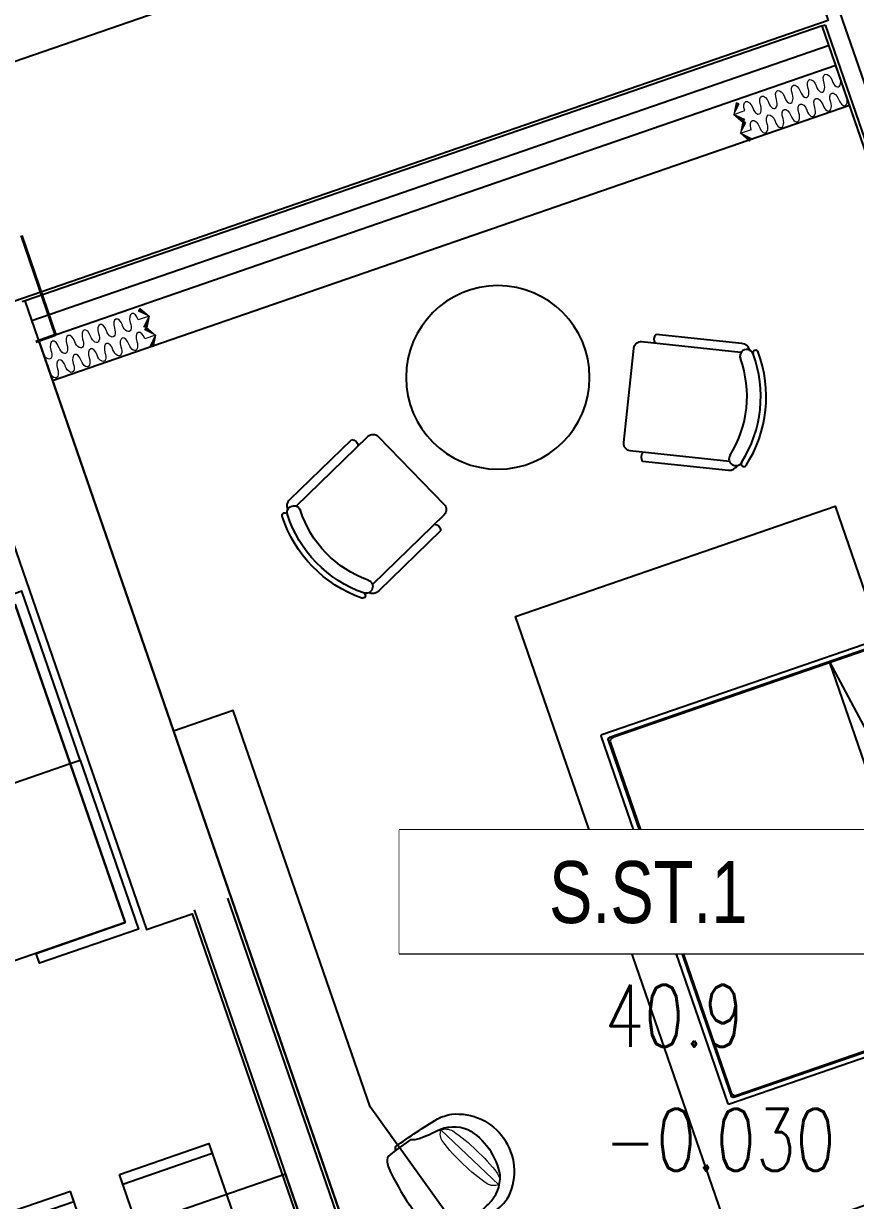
# Model space of a CAD drawing. Header units: millimetres. Extents: x -361702973 to 361248309, y -356458554 to 356543577.
# Drawn here: x 79418 to 83374, y 44009 to 49607 of the extents above; entities that cross this region are included whole.
import ezdxf
from ezdxf.enums import TextEntityAlignment as Align
from ezdxf.xclip import XClip

# ---------------------------------------------------------------- set-up
doc = ezdxf.new("R2010")
doc.units = ezdxf.units.MM
doc.header["$LTSCALE"] = 100
doc.header["$MEASUREMENT"] = 0
doc.header["$XCLIPFRAME"] = 0
doc.set_wipeout_variables(frame=1)
doc.linetypes.add('ACAD_ISO03W100', pattern=[30, 12, -18])
doc.linetypes.add('SKYVILLA 3-F2$0$17-23F MEA_1BR (Type-2)$0$DOTX2', pattern=[12.7, 0, -12.7])
for name, color, linetype, lineweight in [('A- NOI THAT', 3, 'Continuous', 9), ('AUDIT_I_220808132811-11', 7, 'Continuous', 9), ('CIC36 net manh', 8, 'Continuous', 9), ('KT-Chuviet', 255, 'Continuous', 15), ('KT-Kich thuoc', 159, 'Continuous', 18), ('KT-Net cat', 1, 'Continuous', 40), ('KT-Net thay', 7, 'Continuous', 15), ('KT-Net truc', 18, 'Continuous', 15)]:
    doc.layers.add(name, color=color, linetype=linetype, lineweight=lineweight)
for name, color, linetype in [('A-ANNO-ROOM', 50, 'Continuous'), ('A-WALL-FNSH', 11, 'Continuous'), ('dien tich thong thuy', 3, 'Continuous'), ('IDEA - dim', 251, 'Continuous'), ('KT-Net manh', 139, 'Continuous'), ('KT-Tuong', 1, 'Continuous')]:
    doc.layers.add(name, color=color, linetype=linetype)
doc.styles.add('220126_HDN_HBA typical plan$0$211210_HDN_HBA_TYPICAL PLAN CORE OPT 1$0$HBA-Text', font='GOTHIC.TTF')
doc.styles.add('font unicode ccu', font='arial.ttf')
doc.styles.add('ROMANS', font='ROMANS.SHX')

# ---------------------------------------------------------------- blocks, each defined once
blk = doc.blocks.new('A$C418F5BC8')
at = {"layer": 'A-ANNO-ROOM', "insert": (648.1133449638728, 1090.790118377889), "char_height": 600, "attachment_point": 2, "rotation": 50.44882673977027, "style": '220126_HDN_HBA typical plan$0$211210_HDN_HBA_TYPICAL PLAN CORE OPT 1$0$HBA-Text'}
blk.add_mtext_dynamic_manual_height_columns('SL-S', width=722857412.8743668, gutter_width=9765.624999999996, heights=[0], dxfattribs=at)
blk = doc.blocks.new('A$C1AAC5519')
at = {"layer": 'A-ANNO-ROOM', "insert": (772.955269176513, 1216.574747113511), "char_height": 600, "attachment_point": 2, "rotation": 50.44882673977027, "style": '220126_HDN_HBA typical plan$0$211210_HDN_HBA_TYPICAL PLAN CORE OPT 1$0$HBA-Text'}
blk.add_mtext_dynamic_manual_height_columns('1-BR', width=722857412.8743668, gutter_width=9765.624999999996, heights=[0], dxfattribs=at)
blk = doc.blocks.new('A$C2A6C5140')
at = {"layer": 'A-ANNO-ROOM', "insert": (731.4497625969816, 1190.0169191678, 0.0003277973379295924), "char_height": 600, "attachment_point": 2, "rotation": 50.44882673977027, "style": '220126_HDN_HBA typical plan$0$211210_HDN_HBA_TYPICAL PLAN CORE OPT 1$0$HBA-Text'}
blk.add_mtext_dynamic_manual_height_columns('2-BR', width=722857412.8743668, gutter_width=9765.624999999996, heights=[0], dxfattribs=at)
blk = doc.blocks.new('A$C5388591E')
at = {"layer": 'A-ANNO-ROOM', "insert": (894.3001998505497, 842.1987865094561, 0.0004622000541105721), "char_height": 600, "attachment_point": 2, "rotation": 1.4064704596368105, "style": '220126_HDN_HBA typical plan$0$211210_HDN_HBA_TYPICAL PLAN CORE OPT 1$0$HBA-Text'}
blk.add_mtext_dynamic_manual_height_columns('3-BR', width=722857412.8743668, gutter_width=9765.624999999996, heights=[0], dxfattribs=at)
blk = doc.blocks.new('A$C21AF0CCA')
at = {"layer": 'A-ANNO-ROOM', "insert": (1197.56892258345, 814.6835720778872), "char_height": 600, "attachment_point": 2, "rotation": 0.10542954816276216, "style": '220126_HDN_HBA typical plan$0$211210_HDN_HBA_TYPICAL PLAN CORE OPT 1$0$HBA-Text'}
blk.add_mtext_dynamic_manual_height_columns('1-BR+', width=722857412.8743668, gutter_width=9765.624999999996, heights=[0], dxfattribs=at)
blk = doc.blocks.new('17-23F MEA_1BR (Type-2)$0$1X-LAMP1')
at = {"color": 0, "linetype": 'ByBlock', "lineweight": -2}
for p, q in [((0.03333333350902346, -0.0577350272233404), (-0.5900208757140597, 1.021946134262932)), ((0.03333333350902346, -0.0577350272233404), (-0.5900208757140597, 1.021946134262932)), ((0.03333333350902346, 0.0577350272233404), (-0.5900208757141566, -1.021946134263029)), ((0.03333333350902346, 0.0577350272233404), (-0.5900208757141566, -1.021946134263029)), ((-0.06666666701804692, 0), (1.180041751428119, 0)), ((-0.06666666701804692, 0), (1.180041751428119, 0))]:
    blk.add_line(p, q, dxfattribs=at)
at = {"color": 0, "linetype": 'ByBlock', "lineweight": -2, "const_width": 0.03333333333333333}
for points in [[(-0.4809644977131393, 0.8330549466758385), (-0.5824066106765531, 1.00875784035549)], [(-0.4809644977131393, 0.8330549466758385), (-0.5824066106765531, 1.00875784035549)], [(0.9619289954262786, 0), (1.164813221353009, 0)], [(0.9619289954262786, 0), (1.164813221353009, 0)], [(-0.4809644977130423, -0.8330549466761296), (-0.5824066106764562, -1.008757840355781)], [(-0.4809644977130423, -0.8330549466761296), (-0.5824066106764562, -1.008757840355781)]]:
    blk.add_lwpolyline(points, dxfattribs=at)
at = {"color": 0, "linetype": 'ByBlock', "lineweight": -2}
for radius in [1, 0.8666666666666667, 0.8666666666666667, 0.3666666666666667, 0.3666666666666667]:
    blk.add_circle((0, 0), radius, dxfattribs=at)
blk = doc.blocks.new('17-23F MEA_1BR (Type-2)$0$IFF-TABLE LAMP')
blk.add_line((40.000000018219, 192.484417756903), (40.0000000197324, 207.484417756903))
at = {"ltscale": 10}
blk.add_lwpolyline([(1.900480128824711e-08, 299.9922088806343), (3.800960257649422e-08, 99.99220888063428)], dxfattribs=at)
blk.add_lwpolyline([(1.827720552682877e-08, 192.4844177606865), (1.967418938875198e-08, 207.4844177607156), (260.0000000197906, 207.4844177360355), (260.0000000183354, 192.4844177360355)], close=True)
blk.add_circle((240.0000000190921, 199.9844177378982), 150.3620897276269)
at = {"layer": 'A- NOI THAT'}
blk.add_line((220.0000000182772, 192.4844177397608), (220.0000000196742, 207.4844177397899), dxfattribs=at)
at = {"ltscale": 10, "xscale": 150.0000000000582, "yscale": 150.0000000000582, "zscale": 1068.863950547171, "rotation": 359.9999999945528}
blk.add_blockref('17-23F MEA_1BR (Type-2)$0$1X-LAMP1', (240.0000000190921, 199.9844177378982), dxfattribs=at)
blk = doc.blocks.new('bk')
at = {"layer": 'IDEA - dim'}
blk.add_lwpolyline([(-0.0002675037831068039, -1377.500088232278), (49.99973246827722, -1377.500088232278), (49.99973246827722, 1812.499911767722), (-0.0002675037831068039, 1812.499911767722), (-0.02712895162403584, 1577.500073593284), (0.0002675037831068039, 1377.500088232337)], close=True, dxfattribs=at)
blk.add_lwpolyline([(49.99973249621689, -1337.500088473607), (64.9997324962169, -1337.500088473607), (64.99942849576473, 1783.275878090877), (49.99942846782506, 1783.275878090877)], dxfattribs=at)
for centre in [(339.9996877703816, 1487.597338693915), (339.9996877703816, -1052.500088209519)]:
    blk.add_circle(centre, 225, dxfattribs=at)
blk.add_blockref('17-23F MEA_1BR (Type-2)$0$IFF-TABLE LAMP', (99.99968774989247, 1287.612920955988), dxfattribs=at)
at = {"layer": 'IDEA - dim', "xscale": -1, "rotation": 180}
blk.add_blockref('17-23F MEA_1BR (Type-2)$0$IFF-TABLE LAMP', (99.99968774989247, -852.5156704715919), dxfattribs=at)
blk.add_wipeout([(2294.9927706439044, 1812.499911767722), (688.0012429019376, 1812.4999117677266), (688.0012429019379, -1377.5000882322693), (2294.992770643901, -1377.5000882322781)]).dxf.layer = 'IDEA - dim'
at = {"layer": 'IDEA - dim'}
blk.add_lwpolyline([(688.0012429021299, -1377.500088232162), (2294.992770643905, -1377.500088232162), (2294.992770643905, 1812.499911767722), (688.0012429021299, 1812.499911767722)], close=True, dxfattribs=at)
blk.add_wipeout([(2089.9927706438775, 1147.4999117677091), (2091.9910419872776, 1147.083241522198), (2093.528304549841, 1146.0354456736611), (2094.706365021883, 1144.167853025652), (2094.992770643896, 1142.4999117677187), (2094.9927706439044, -707.5000882322773), (2094.589172713081, -709.4681044970649), (2093.528304549837, -711.035622138211), (2091.9009560955064, -712.1216494708956), (2089.992770643904, -712.5000882322781), (64.9927706439039, -712.5000882322777), (64.99277064390344, -701.0793375772756), (64.99277064390344, -697.9310051431256), (64.9927706439039, -687.500088232277), (64.9927706439039, -680.5649314507604), (64.9927706439039, -670.3520584522034), (64.9927706439039, -662.5000882322773), (64.9927706439039, 1109.4022618851604), (64.99277064390344, 1116.6055294068224), (64.9927706439039, 1122.4999117677226), (64.9927706439039, 1128.4480348523368), (64.99277064390344, 1131.378109884231), (64.99277064390344, 1135.8747761278257), (64.9927706439039, 1141.999817293764), (64.9927706439039, 1147.4999117677226)]).dxf.layer = 'IDEA - dim'
for p, q in [((64.9927706439048, 1122.499911767722), (2059.992770643905, 1122.499911767722)), ((2069.992770643905, 1112.499911767722), (2069.992770643905, -677.5000882322784)), ((2059.992770643905, -687.5000882322784), (64.9927706439048, -687.5000882322784))]:
    blk.add_line(p, q, dxfattribs=at)
for points in [[(64.9927706439048, 1147.499911767722), (64.9927706439048, -712.5000882322784), (2089.992770643905, -712.5000882322784, 0.414213562373095), (2094.992770643905, -707.5000882322784), (2094.992770643905, 1142.499911767722, 0.414213562373095), (2089.992770643905, 1147.499911767722)], [(2064.992770643905, 1097.499911767722), (2064.992770643905, -662.5000882322784, -0.414213562373095), (2044.992770643905, -682.5000882322784), (84.9927706439048, -682.5000882322784, -0.414213562373095), (64.9927706439048, -662.5000882322784), (64.9927706439048, 1097.499911767722, -0.414213562373095), (84.9927706439048, 1117.499911767722), (2044.992770643905, 1117.499911767722, -0.414213562373095)]]:
    blk.add_lwpolyline(points, format="xyb", close=True, dxfattribs=at)
blk.add_lwpolyline([(953.7718744687736, 1117.499911767722), (666.7421166915447, -682.5000882322784), (953.7718744687736, -682.5000882322784), (953.7718744687736, 1117.499911767722)], dxfattribs=at)
for points in [[(130.5189307499677, 1020.231518037966, 0.0322267518500584), (117.5159490872175, 280.8010041856323, 0.6954102038374376), (134.8152468968183, 263.1623008393799, -0.06819172719823166), (318.2687705401331, 282.2858964790939)], [(328.4593590069562, 994.6956141073024, -0.1947777689282308), (148.3541835118085, 1037.328105219058, 0.695410203837745), (130.5189307499677, 1020.231518037966, -0.06869920635669718), (143.8733113575727, 927.151387460879)], [(537.5575337726623, 578.9210044868523, -0.02440708241230374), (574.8644917774945, 1003.142975099734, 0.682043984117207), (557.806493120268, 1020.778861292056, -0.01911888479107355), (351.0600977707654, 998.8431818563258)], [(359.6018241010606, 327.3320662273909, 0.03738852551350155), (362.1997381653637, 794.6251031684806, -0.6954102038374376), (375.8936223126948, 809.2183097908855, 0.212902074484743), (666.1287974137813, 818.2535849704291, -0.682043984117207), (680.682247037068, 804.7193091672962, 0.003833100174621584), (664.060634912923, 387.5748876007856)], [(537.5575337726623, 578.9210044868523, 0.03780406069757473), (560.3477269653231, 279.5233349141199, -0.682043984117207), (543.2897283080965, 261.8874487217981, 0.0153884113997309), (377.4013947639614, 275.936111175688, 0.0153884113997309)], [(662.7616236191243, 455.9914424225572, 0.1283367273639134), (681.1566764432937, 297.7767282337882, -0.682043984117207), (667.6581487227231, 283.1901158848777, 0.01651551347398293), (473.3836847953498, 299.4327982485411)], [(453.8603144548833, 302.6394694916089, 0.2943066146886709), (365.752360695973, 260.9987377833459, -0.695410203837745), (351.0036096442491, 274.5249526196276, 0.06869920635669718), (360.1544475667179, 350.1409014732926)], [(351.6931289527565, 277.1956480066874, 0.001401209682945915), (336.543332958594, 277.8231281575281)], [(130.5189307499677, -585.2316945025232, -0.0322267518500584), (117.5159490872175, 154.1988193498109, -0.6954102038374376), (134.8152468968183, 171.8375226960634, 0.06819172719823166), (318.2687705401331, 152.7139270563493)], [(453.8603144548833, 132.3603540438344, -0.2943066146886709), (365.752360695973, 174.0010857520974, 0.695410203837745), (351.0036096442491, 160.4748709158157, -0.06869920635669718), (360.1544475685805, 84.85892206215067)], [(537.5575337726623, -143.921180951409, -0.03780406069757473), (560.3477269653231, 155.4764886213234, 0.682043984117207), (543.2897283080965, 173.1123748136451, -0.0153884113997309), (377.4013947639614, 159.0637123597553, -0.0153884113997309)], [(351.6931289527565, 157.8041755287559, -0.001401209682945915), (336.543332958594, 157.1766953779152)], [(662.7616236191243, -20.99161888711387, -0.1283367273639134), (681.1566764432937, 137.2230953016551, 0.682043984117207), (667.6581487227231, 151.8097076505655, -0.01651551347398293), (473.3836847953498, 135.5670252869022)], [(359.6018241010606, 107.6677573080524, -0.03738852551350155), (362.1997381653637, -359.6252796330373, 0.6954102038374376), (375.8936223126948, -374.2184862554423, -0.212902074484743), (666.1287974137813, -383.2537614349858, 0.682043984117207), (680.682247037068, -369.7194856318529, -0.003833100174621584), (664.060634912923, 47.4249359346577)], [(537.5575337726623, -143.921180951409, 0.02440708241230374), (574.8644917774945, -568.1431515642907, -0.682043984117207), (557.806493120268, -585.7790377566125, 0.01911888479107355), (351.0600977707654, -563.8433583208825)], [(328.4593590069562, -559.6957905718591, 0.1947777689282308), (148.3541835118085, -602.3282816836145, -0.695410203837745), (130.5189307499677, -585.2316945025232, 0.06869920635669718), (143.8733113575727, -492.1515639254358)]]:
    blk.add_lwpolyline(points, format="xyb", dxfattribs=at)
for centre, radius, start, end in [((2059.992770643905, 1112.499911767722), 10, 0, 90), ((-1855.893261833116, 412.1197588521754), 2090.50573884574, 9.449345545667013, 17.06146431403828), ((332.4132648278028, 949.5874807912624), 44.79447967226619, 89.52383022854765, 188.1184555516923), ((359.1095205117017, 926.2340710241115), 73.05392663059416, 96.32596095485857, 166.521431934691), ((327.8923669625074, 957.256370790652), 37.44353618289027, 82.49582310884288, 89.13236035296606), ((2378.285411672667, 392.4501631337916), 1926.589560454453, 161.7731380905047, 168.2986577211647), ((293.389007082209, 941.4593048116076), 118.9285875093396, 227.918371660803, 277.1736100548109), ((-292.2060054279864, 496.0503682396375), 729.9684376083363, 347.776876654984, 24.55315643301806), ((1225.348830725998, 478.9245533357025), 649.21508015164, 149.2584259575628, 194.8124501654718), ((484.2919548079371, 602.2568904169602), 176.3869226037691, 357.8390457640604, 7.866675228716556), ((448.8585773725063, 520.9046236272552), 216.5311150494259, 327.0324244446084, 2.612978378356665), ((602.2806173525751, 457.1927433388191), 61.04320968946892, 297.5596185857169, 351.5320563729027), ((457.8234593626112, 339.1117546694586), 36.68697397074765, 173.4173087237131, 272.2454878465561), ((478.6044039670378, 358.3762840105919), 59.17423787444497, 194.7429581683624, 264.9384292148029), ((216.5345083046705, 194.2081220292603), 118.9285875093396, 63.63493232034747, 137.0816283558015), ((317.8965000156313, 327.0788292225916), 44.79447967226619, 171.8815444483077, 270.4761697714524), ((344.5927556995302, 350.4322389897425), 73.05392663059416, 193.478568065309, 263.6740390451414), ((216.5345083046705, 240.791701506183), 118.9285875093396, 222.9183716441985, 296.3650676796526), ((317.8965000156313, 107.9209943128517), 44.79447967226619, 89.52383022854765, 188.1184555516923), ((344.5927556995302, 84.56758454570081), 73.05392663059416, 96.32596095485857, 166.521431934691), ((457.8234593626112, 95.88806886598468), 36.68697397074765, 87.75451215344394, 186.5826912762869), ((478.6044039670378, 76.62353952485137), 59.17423787444497, 95.06157078519713, 165.2570418316376), ((1225.348830725998, -43.92472980025923), 649.21508015164, 165.1875498345282, 210.7415740424371), ((-292.2060054279864, -61.05054470419418), 729.9684376083363, 335.446843566982, 12.22312334501602), ((602.2806173525751, -22.19291980337584), 61.04320968946892, 8.46794362709735, 62.44038141428312), ((448.8585773725063, -85.90480009181192), 216.5311150494259, 357.3870216216433, 32.96757555539167), ((484.2919548079371, -167.2570668815169), 176.3869226037691, 352.1333247712835, 2.160954235939574), ((-1855.893261833116, 22.88006468326785), 2090.50573884574, 342.9385356859617, 350.550654454333), ((293.389007082209, -506.4594812761643), 118.9285875093396, 82.82638994518913, 132.081628339197), ((2378.285411672667, 42.54966040165164), 1926.589560454453, 191.7013422788353, 198.2268619094953), ((332.4132648278028, -514.5876572558191), 44.79447967226619, 171.8815444483077, 270.4761697714524), ((359.1095205117017, -491.2342474886682), 73.05392663059416, 193.478568065309, 263.6740390451414), ((327.8923669625074, -522.2565472552087), 37.44353618289027, 270.8676396470339, 277.5041768911571), ((2059.992770643905, -677.5000882322784), 10, 270, 0)]:
    blk.add_arc(centre, radius, start, end, dxfattribs=at)
blk = doc.blocks.new('SKYVILLA 3-F2$0$17-23F MEA_1BR (Type-2)$0$LC725X700')
at = {"linetype": 'SKYVILLA 3-F2$0$17-23F MEA_1BR (Type-2)$0$DOTX2'}
blk.add_wipeout([(-329.20857255398005, 128.5645001668454), (-334.2245521306031, 129.26215030932508), (-339.89530097965326, 131.5417837476416), (-344.79364018798515, 135.28634096913447), (-347.82351372642734, 139.06634735810803), (-349.23150877941225, 141.61240036999516), (-349.61655128873826, 169.77591467076854), (-349.72852495235566, 212.72405177168548), (-349.1561350775155, 261.67997752988595), (-347.69072592780867, 314.8061003665207), (-345.0855721182015, 372.81562358149677), (-342.544110737741, 414.80194563286204), (-338.13726942279027, 465.02011369307), (-329.63293918434647, 501.49654842681775), (-316.77454489858064, 536.2342969251185), (-292.9598737674096, 575.7165818394278), (-273.66116191363835, 600.2618389864219), (-247.91144219916896, 627.2464977576165), (-215.89339867590752, 654.1242089157604), (-180.67445450551168, 677.2543463991606), (-155.19068662042264, 690.5896267177595), (-126.13042591042176, 702.8052026018704), (-72.22658312869316, 718.0513448768179), (-29.92357276272378, 723.9144001932436), (2.9103830456733704e-11, 724.9999999999854), (33.625624178515864, 723.5728183392057), (65.55440985447785, 719.2557832245802), (103.7628667238605, 710.1388726710429), (142.4099128996313, 696.186351260083), (169.77451466220373, 683.0960188488825), (212.1898601953726, 656.5980412062636), (240.03365024256345, 634.1651681908843), (273.9408329308935, 599.545123918535), (300.0356082161161, 564.9930578262865), (312.39088808736415, 545.0013043080689), (324.8370892388193, 515.1470517472335), (332.2716066313442, 490.9312822305801), (337.2932158916374, 468.0171532656532), (339.199745322956, 455.8579605907289), (342.6692504865641, 407.9843941243889), (344.759483454749, 372.8370049029036), (346.58817977613944, 334.76250027591595), (347.89857910324645, 298.8487837667344), (349.1282923014951, 243.71554549681605), (349.4308251121838, 199.72261204590905), (349.3007066360733, 170.6986023447971), (348.90713248490647, 141.60205363796558), (346.5994959351374, 137.75192190798407), (343.189878986057, 134.08388337241195), (338.5161125051818, 130.96800657335552), (333.7633519498486, 129.21766744722845), (330.643786208806, 128.67635896494903), (328.8843137752265, 128.56832908981596), (328.4935816753132, 85.09977185027674), (327.87845889995515, 77.68459562481439), (325.90614630113123, 69.63308428472374), (322.92311946344853, 62.57588599709561), (319.125602848173, 56.37358938640682), (313.51677157937957, 49.8281734300399), (307.36744008718233, 44.69269932800671), (300.48446710295684, 40.60906147886999), (289.64543875830714, 35.70718470281281), (280.79841195027984, 32.27938993522548), (273.88769531266007, 29.93993530757143), (267.5487804991135, 28.044269106467254), (253.722788905754, 25.253064251606702), (239.62565421065665, 22.801601491839392), (221.61845525997342, 19.852815152786206), (181.337293893288, 13.99302190580056), (132.77756318161846, 8.269766041179537), (95.7066983813711, 4.87827266145905), (44.54826131106529, 1.5776135550113395), (-9.31983463880897, 0.22817791800480336), (-62.2537695964711, 2.524596062488854), (-51.24567781224323, 1.9067451778100803), (-95.27347505239595, 4.821065734155127), (-142.4115997843037, 9.25609272212023), (-189.183664974189, 15.011280046179309), (-222.84172299160855, 19.995597521177842), (-255.40167513552296, 25.495329638171825), (-283.1280886404711, 33.01301643460465), (-300.80875762333744, 40.60906147886999), (-312.06995317807014, 48.172411585532245), (-321.1327565407846, 58.87601391026692), (-325.1830128954025, 66.7943995083915), (-327.40656700784166, 73.71147331979591), (-328.81787219570833, 85.09977185027674)], dxfattribs=at)
at = {"color": 251, "linetype": 'ByBlock', "lineweight": 5, "true_color": 0x636466}
blk.add_line((220.3552918270871, 531.5958836431964), (-271.4988140640125, 433.1982285997365), dxfattribs=at)
at = {"color": 0, "linetype": 'ByBlock', "lineweight": -2}
for points in [[(-329.2086583281343, 128.5748468989623, -0.283451554995944), (-349.2315087794414, 141.6124003700097, -0.02447139489988224), (-339.5241216174763, 455.8683073228458, -0.07882240082438097), (-312.7152643819427, 545.0116510401131, -0.2702044043972536), (0, 725, -0.2703701762830269)], [(328.8842820335558, 128.5645001668599, 0.283451554995944), (348.9071324848628, 141.6020536379656, 0.02447139489988224), (339.1997453228978, 455.8579605907435, 0.07882240082438097), (312.3908880873641, 545.0013043080689, 0.2699373523451659), (0, 725, 0.2703701762830269)], [(-330.1621452602049, 243.5917460632627, 0.05672445241523998), (-311.65090554575, 274.6802046659868, 0.04932282282785588), (-281.9319089231722, 408.0370610062382, -0.21221269650396), (-176.1367818103536, 572.707509554748, -0.1131663125640652), (0, 611.9221293181763)], [(329.8378547397515, 243.5917460632627, -0.05672445241523998), (311.3266150252966, 274.6802046659868, -0.04932282282785588), (281.6076184027188, 408.0370610062382, 0.21221269650396), (175.8124912899002, 572.707509554748, 0.112973591019298), (0, 611.9221293181763)], [(-329.2085725540092, 128.5645001668599), (-328.8178721957447, 85.09977185027674, 0.2840791517365884), (-300.8087576234248, 40.60906147886999, 0.04961714147745996), (-264.7823236373006, 27.20450006233295, 0.04038689887932552), (0, 0, 0.05404043549341667)], [(328.8843137752192, 128.5683290897869), (328.4935816752914, 85.09977185027674, -0.2840791517365884), (300.4844671029714, 40.60906147886999, -0.04961714147745996), (264.4580331168472, 27.20450006233295, -0.04032763858299612), (0, 0, -0.05404043549341667)]]:
    blk.add_lwpolyline(points, format="xyb", dxfattribs=at)
at = {"color": 251, "linetype": 'ByBlock', "lineweight": 5, "true_color": 0x636466}
blk.add_lwpolyline([(220.3552918270943, 531.5958836431964, -0.2288388626395793), (171.5240227929753, 474.8293897758704, -0.04270394762528701), (-13.76404251324129, 423.3745634145453, -0.04270394762528701), (-204.5870028848658, 399.5866653186968, -0.2288388626395793), (-271.4988140640125, 433.1982285997365, -0.2288388626395793), (-222.6675450299153, 489.9647224670625, -0.04270394762528701), (-37.37947972367692, 541.4195488283876, -0.04270394762528701), (153.4434806479258, 565.2074469242361, -0.2288388626395793)], format="xyb", close=True, dxfattribs=at)
at = {"color": 0, "linetype": 'ByBlock', "lineweight": -2}
for points in [[(-330.1621452602049, 243.5917460632627), (-329.2085725540092, 128.5645001668599)], [(329.8378547397515, 243.5917460632627), (328.8842820335558, 128.5645001668599)]]:
    blk.add_lwpolyline(points, dxfattribs=at)
blk = doc.blocks.new('CH12')
for p, q in [((-312.375, -149.2411279597436), (-312.375, -572.1779138786915)), ((-267.75, -149.2411279597436), (-267.75, -639.6303226458076)), ((267.75, -639.6303226458076), (267.75, -149.2411280118249)), ((312.375, -572.1779138786915), (312.375, -149.2411246072115)), ((-232.0500000000029, -675.3303226458047), (232.0500000000029, -675.3303226458047))]:
    blk.add_line(p, q)
for centre, radius, start, end in [((0, -632.1362743546706), 632.1362743546692, 63.74941379286258, 116.2505862071374), ((0, -632.1362743546706), 605.3612743546691, 63.7494137928626, 116.2505862071374), ((-267.75, -149.2411279597436), 44.62499999999999, 111.939144832112, 180), ((-273.6712626853696, -77.20016474780641), 13.38749999999989, 116.2505862071374, 296.2505862071374), ((-252.9468673518131, -119.2240579767858), 33.46874999998481, 116.2505888953854, 296.2505888953855), ((0, -632.1362743546706), 538.4237743546691, 63.74941109871938, 116.2505888953856), ((252.9468674045929, -119.2240580028119), 33.46875000001501, 243.7494110987195, 63.74941109871941), ((273.671262685355, -77.20016474780641), 13.38750000000007, 243.7494137928627, 63.74941379286245), ((267.75, -149.2411280118286), 44.62499999999959, 0, 68.06085506708637), ((-290.0625, -549.8654138786915), 31.55464011044969, 225, 315), ((290.0625, -549.8654138786915), 31.55464011044961, 225.0000000000001, 315.0000000000002), ((-232.0500000000029, -639.6303226458076), 35.7, 180, 269.9999999999999), ((232.0500000000029, -639.6303226458076), 35.7, 270, 0)]:
    blk.add_arc(centre, radius, start, end)
blk = doc.blocks.new('*U150')
for points in [[(482.6951045578201, -398.9039813853606), (464.6170375002125, -396.4493711387506), (464.3337632049024, -466.3349522090732)], [(396.7561588253833, -484.1490495130481), (464.3337632049024, -466.3349522090732), (394.4481821902239, -466.0516779393653)]]:
    blk.add_hatch(color=256).paths.add_polyline_path(points)
blk.add_line((464.3337632049024, -466.3349522090732), (416.9273155568029, -418.7598943406972))
for points in [[(482.6951045578201, -398.9039813853606), (464.6170375002125, -396.4493711387506), (464.3337632049024, -466.3349522090732)], [(396.7561588253833, -484.1490495130481), (464.3337632049024, -466.3349522090732), (394.4481821902239, -466.0516779393653)]]:
    blk.add_lwpolyline(points, close=True)
for centre in [(16.76743755071067, -17.17677016190672), (85.71403000141326, -87.65612936302188), (155.3043908096025, -157.4940017787478), (224.8947516177918, -227.3318741944736), (294.485112425981, -297.1697466101995), (364.0754732341703, -367.0076190259254)]:
    blk.add_ellipse(centre, major_axis=(34.52187991841241, 31.95056764796491), ratio=0.5238875827070036, start_param=4.731720461219403, end_param=7.873313114809197)
at = {"extrusion": (0, 0, -1)}
for centre in [(51.5728287498025, -52.1059534814385), (120.5194212005051, -122.5853126825537), (190.1097820086943, -192.4231850982796), (259.7001428168836, -262.2610575140054), (329.2905036250728, -332.0989299297313), (398.8808644332621, -401.9368023454572)]:
    blk.add_ellipse(centre, major_axis=(-32.07293168385898, -34.4082260416161), ratio=0.5238875826554585, start_param=4.731720461217387, end_param=7.87331311480718, dxfattribs=at)
blk = doc.blocks.new('stdo')
at = {"layer": 'A-WALL-FNSH', "color": 5}
for p, q in [((125.0000000001019, -1099.999999866763), (4135.000000000073, -1100)), ((125.000000000131, -1199.999999866763), (4135.000000000029, -1200))]:
    blk.add_line(p, q, dxfattribs=at)
blk.add_lwpolyline([(124.9999999999782, -1299.999999866763), (4134.999999999971, -1300)], dxfattribs=at)
at = {"layer": 'IDEA - dim', "extrusion": (-1.101823627771677e-08, -3.980573537919558e-09, 1)}
blk.add_circle((2128.274085389507, -2177.362223144491, 0.002494559212125257), 436.440197814256, dxfattribs=at)
at = {"layer": 'KT-Net manh', "linetype": 'ACAD_ISO03W100', "ltscale": 4}
blk.add_lwpolyline([(124.9999999999782, -1299.999999866763), (4134.999999999971, -1300), (4135, -1500), (124.9999999999418, -1499.999999866763)], close=True, dxfattribs=at)
at = {"layer": 'KT-Tuong'}
blk.add_line((109.9999999999854, -1099.999999866763), (109.9999999999854, -9729.999999866763), dxfattribs=at)
at = {"layer": 'CIC36 net manh', "color": 8, "extrusion": (-2.042421265534639e-24, 1.021210632767319e-24, -1), "xscale": 0.8100000000112598, "yscale": 0.8100000000112598, "zscale": -0.8100000000112598, "rotation": 225.123201203973}
for p in [(-125.7459850217783, -1361.336658707995), (-125.528270689756, -1456.290285194948)]:
    blk.add_blockref('*U150', p, dxfattribs=at)
at = {"layer": 'CIC36 net manh', "color": 8, "xscale": 0.8100000000112608, "yscale": 0.8100000000112608, "zscale": 0.8100000000112608, "rotation": 225.123201203973}
for p in [(4134.254014978156, -1361.336658841232), (4134.4717293102, -1456.29028532817)]:
    blk.add_blockref('*U150', p, dxfattribs=at)
at = {"layer": 'IDEA - dim', "extrusion": (-1.101823627771677e-08, 3.980573537919561e-09, -1), "xscale": 0.9698671062557898, "yscale": 0.9698671062557898, "zscale": -0.9698671062557896, "rotation": 244.8546697310384}
blk.add_blockref('CH12', (-976.408485452482, -2739.741005975689, 0.07239392901091916), dxfattribs=at)
at = {"layer": 'IDEA - dim', "extrusion": (-1.101823627771679e-08, -3.980573537919567e-09, 1), "xscale": 0.9698671062557889, "yscale": 0.9698671062557889, "zscale": 0.9698671062557889, "rotation": 244.8546697310385}
blk.add_blockref('CH12', (3255.139685326375, -2739.741006109159, -0.07244055320848482), dxfattribs=at)
at = {"layer": 'IDEA - dim', "extrusion": (0, 0, -1), "xscale": 0.7575757575757568, "yscale": 0.7575757575757568, "zscale": -0.7575757575757568, "rotation": 286.1656182710328}
blk.add_blockref('SKYVILLA 3-F2$0$17-23F MEA_1BR (Type-2)$0$LC725X700', (-3810.11246428451, -5760.619541377688), dxfattribs=at)
at = {"layer": 'IDEA - dim'}
blk.add_lwpolyline([(3535.000000000015, -6864.999999999884), (3534.999999999971, -6264.999999999884), (3834.999999999985, -5258.517209711543), (3834.999999998123, -3264.999999999884), (4134.999999998108, -3264.999999999884), (4134.999999999978, -6864.999999999869)], close=True, dxfattribs=at)
at = {"layer": 'KT-Net manh'}
blk.add_lwpolyline([(3434.999999999956, -10514.99999999997), (4135.000000000015, -10515.00000000001), (4134.999999999993, -1100), (4149.999999999956, -1100.000000000728)], dxfattribs=at)
at = {"layer": 'IDEA - dim'}
blk.add_blockref('bk', (125.0002675037686, -5092.499911634368), dxfattribs=at)
at = {"layer": 'KT-Net manh'}
blk.add_lwpolyline([(134.9999999999636, -7004.999999866763), (124.9999999999563, -7004.999999866763), (125.0000000001237, -1099.999999869382), (110, -1099.999999869353)], dxfattribs=at)
blk = doc.blocks.new('10')
at = {"layer": 'IDEA - dim'}
blk.add_lwpolyline([(-4329.999999998574, 30.00000001120497), (-4329.999999999971, -1609.99999998507, -0.414213562373095), (-4389.999999999971, -1669.999999985099), (-5070.000000000451, -1669.999999985099, -0.414213562373095), (-5130.000000000437, -1609.99999998507), (-5129.999999998108, 30.00000001117587)], format="xyb", close=True, dxfattribs=at)
for points in [[(-4073.634093874585, -716.6291622501158), (-4073.634093873654, -266.6291622500867), (-4523.634093874585, -266.6291622501158), (-4523.634093875982, -716.629162253812)], [(-4073.634093874585, -716.6291622501158), (-4073.634093873654, -266.6291622500867), (-4123.634093874585, -266.6291622500867), (-4123.634093874585, -716.6291622519493)], [(-2949.999999998588, -748.0050340574235), (-2949.999999999054, -299.9999999906868), (-2149.999999999534, -299.9999999906868), (-2149.999999998588, -249.9999999906868), (-2999.999999998588, -249.9999999925203), (-2999.999999998588, -748.0050340574235)], [(-1349.999999998588, -748.0050340573944), (-1349.99999999952, -299.9999999925203), (-2149.999999999534, -299.9999999906868), (-2149.999999998588, -249.9999999906868), (-1299.999999997191, -249.999999994383), (-1299.999999999054, -748.0050340592861)], [(-2949.999999999054, -299.9999999906868), (-2949.999999999985, -899.9999999906868), (-2149.999999999054, -899.9999999925203), (-2149.999999999534, -299.9999999906868)], [(-1349.99999999952, -299.9999999925203), (-1349.999999999985, -899.999999994383), (-2149.999999999054, -899.9999999925203), (-2149.999999999534, -299.9999999906868)], [(-4073.634093875036, -963.3708926178515), (-4073.634093876914, -1413.370892614126), (-4523.634093875517, -1413.370892614126), (-4523.634093875502, -963.3708926159889)], [(-4073.634093875036, -963.3708926178515), (-4073.634093876914, -1413.370892614126), (-4123.634093875968, -1413.370892614126), (-4123.634093874585, -963.3708926159889)]]:
    blk.add_lwpolyline(points, close=True, dxfattribs=at)
at = {"layer": 'KT-Tuong'}
for points in [[(-9600.000000000291, 200.0000000006112), (-2999.999999997657, 200.0000000037253)], [(-2999.999999997177, 30.00000000372529), (-9430.000000001048, 30.00000000064028)]]:
    blk.add_lwpolyline(points, dxfattribs=at)
blk = doc.blocks.new('TAG CAO DO SAN')
at = {"layer": 'KT-Net thay', "flags": 128}
blk.add_lwpolyline([(1526701.778855525, -266095.2298759429), (1526701.778855525, -266566.6584041911), (1527644.63591202, -266566.6584041911), (1527644.63591202, -266095.2298759429)], close=True, dxfattribs=at)
blk.add_wipeout([(1526701.778855525, -266095.2298759429), (1527644.6359120198, -266095.2298759429), (1527644.6359120198, -266566.65840419114), (1526701.778855525, -266566.65840419114)]).dxf.layer = 'KT-Net thay'
for points in [[(1526701.778855525, -266330.9441400666), (1527644.63591202, -266330.9441400666)], [(1526701.778855525, -266566.6584041911), (1527644.63591202, -266566.6584041911)]]:
    blk.add_lwpolyline(points, dxfattribs=at)
at = {"layer": 'KT-Chuviet', "color": 31, "style": 'ROMANS', "width": 0.75}
blk.add_text('DTTT:', height=117.8571320618522, dxfattribs=at).set_placement((1526748.92170835, -266507.8139601254))
at = {"layer": 'KT-Chuviet', "color": 31, "style": 'font unicode ccu', "width": 0.75}
blk.add_attdef('TÊNPHÒNG', text='', height=117.85713, dxfattribs=at).set_placement((1527175.308820772, -266213.4467624734), align=Align.MIDDLE_CENTER)
at = {"layer": 'KT-Chuviet', "color": 31, "ltscale": 15, "style": 'ROMANS', "width": 0.75, "flags": 8}
blk.add_attdef('CAO-DO', (1527091.943339912, -266507.7298381611), '', height=117.8571320618522, dxfattribs=at)
blk = doc.blocks.new('CTN TN T39')
at = {"layer": 'KT-Net cat'}
for p, q in [((-84706.9313695473, 21055.68487602597, -1.243685318913176e-07), (-84870.10433661685, 21528.31007935069, -1.243685318913176e-07)), ((-84706.93136954731, 21055.68487602612, -1.243685318913176e-07), (-84801.45641021215, 21023.05028261182, -1.243685318913176e-07))]:
    blk.add_line(p, q, dxfattribs=at)

msp = doc.modelspace()

# ---------------------------------------------------------------- linework, layer by layer
at = {"layer": 'AUDIT_I_220808132811-11', "elevation": 4.469598132449163e-10}
msp.add_lwpolyline([(60902.57543493874, 38609.81694562032, -0.4594566638934902), (62942.67536269542, 43759.23628800505), (92378.42453774408, 53914.33683302815)], format="xyb", dxfattribs=at)
at = {"layer": 'KT-Net manh'}
msp.add_line((81803.42754229438, 53992.28474827825), (86674.03998750803, 39884.71387686739), dxfattribs=at)

# ---------------------------------------------------------------- block references
at = {"layer": 'A-ANNO-ROOM'}
for p in [(-193366.6029767873, 192837.9996409905, 5.460855537377236e-05), (-194725.1126339572, 187914.7636662904, 5.460855537377236e-05), (-204628.500881133, 156603.4286092457, 5.461079910308954e-05), (-263479.6090599558, 50485.12915140932, 5.460850030168077e-05), (-269121.1781233152, 49296.5544193383, 5.460850030168077e-05), (-249390.2929153891, 45734.43883928895, 5.460850030168077e-05), (-231828.0778406897, 44407.82273046864, 5.460832008522107e-05), (-260545.3674363113, 42210.52099001262, 5.460850030168077e-05), (-266005.9544405445, 40714.37009385967, 5.460850030168077e-05), (-231175.8712175231, 40645.45605562796, 5.460850030168077e-05), (-228303.7210763374, 35687.765146195, 5.460832008522128e-05)]:
    msp.add_blockref('A$C21AF0CCA', p, dxfattribs=at)
at = {"layer": 'dien tich thong thuy'}
for name, p, rotation in [('A$C2A6C5140', (-235738.0721845079, 62244.32288491951, 3.214423980650787e-05), 310.9576437198666), ('A$C2A6C5140', (-226971.972951604, 58672.53392838872, 1.895367564819208e-05), 310.9576437198666), ('A$C2A6C5140', (-182858.1837168724, 33888.05154022964, 0.000178988243818107), 310.9576437198666), ('A$C2A6C5140', (-203396.9752949114, 23120.58807031136, 0.0001030398263186841), 310.9576437198666), ('A$C2A6C5140', (-180585.3237963979, 23151.33387848926, 0.000178988243818107), 310.9576437198666), ('A$C2A6C5140', (-196571.0380073554, 22922.69606213347, 0.000178988243818107), 310.9576437198666), ('A$C418F5BC8', (-247792.2532073302, 59981.48598654423, -1.001597833679712e-05), 309.6632197063607), ('A$C418F5BC8', (-251962.2979944813, 57974.75306764379, -1.001597833679712e-05), 309.6632197063607), ('A$C418F5BC8', (-255726.2573242666, 56926.2422651329, -1.001597833679712e-05), 309.6632197063607), ('A$C418F5BC8', (-259675.3290057395, 55322.63898630807, -1.001597833679712e-05), 309.6632197063607), ('A$C1AAC5519', (-244712.9849651629, 48430.23954045825, 0.0003723829774320968), 309.6566028083925), ('A$C1AAC5519', (-223357.5065853495, 48059.78935259463, 0.0005547181599990354), 309.6566028083925), ('A$C1AAC5519', (-221487.8086388012, 45005.57789840109, 0.0003723828570649432), 309.6566028083925), ('A$C418F5BC8', (-197487.0809651244, 33411.4671110799, -1.001597833679712e-05), 309.6632197063607), ('A$C418F5BC8', (-193448.7475272998, 33349.36583146098, -1.001597833679712e-05), 309.6632197063607), ('A$C418F5BC8', (-201711.797739714, 33256.21495891846, -1.001597833679712e-05), 309.6632197063607), ('A$C418F5BC8', (-206278.2197520126, 33163.06303948996, -1.001597833679712e-05), 309.6632197063607), ('A$C1AAC5519', (-271599.8972878471, 39640.33326624559, 0.0003723828655667127), 309.6566028083925), ('A$C418F5BC8', (-226889.0124284044, 31090.29572592763, -1.001597833679712e-05), 309.6632197063607), ('A$C1AAC5519', (-217339.68294671, 23702.2762728755, -0.3423708923741385), 309.6566028083925), ('A$C1AAC5519', (-211634.5547104646, 23442.24319922904, 0.0003723828655667127), 309.6566028083925), ('A$C1AAC5519', (-187964.0545017801, 23164.08220845302, 0.0003723828655667127), 309.6566028083925)]:
    msp.add_blockref(name, p, dxfattribs=dict(at, rotation=rotation))
for name, p in [('A$C418F5BC8', (-197463.7292652081, 182913.4540568058, 9.919419487628366e-05)), ('A$C418F5BC8', (-200258.9907205751, 179138.6891211519, 4.458552763712727e-05)), ('A$C2A6C5140', (-188160.0390614129, 177105.642765429, 9.919419487628366e-05)), ('A$C418F5BC8', (-200994.9430359419, 174771.894767079, 4.458552763712727e-05)), ('A$C2A6C5140', (-234759.4766391878, 172444.9136382493, 4.458552763712727e-05)), ('A$C418F5BC8', (-200719.9128290097, 170423.8323274105, 4.458552763712727e-05)), ('A$C2A6C5140', (-190797.8283776039, 169517.5067573905, 9.919419487628366e-05)), ('A$C1AAC5519', (-230167.9898228928, 167012.0323451896, 0.0003723828655667197)), ('A$C418F5BC8', (-202290.0123814641, 165833.5958576689, 9.919419487628366e-05)), ('A$C1AAC5519', (-241412.7857485664, 165333.8017953324, 0.0003723828655667197)), ('A$C418F5BC8', (-226321.6487100684, 164849.0004456656, 4.458552763712727e-05)), ('A$C418F5BC8', (-223174.4637594427, 162010.1787619262, 0.05488942016446244)), ('A$C418F5BC8', (-203583.8919471729, 161846.927602817, 4.458552763712727e-05)), ('A$C418F5BC8', (-244807.1773967599, 161329.3218979316, 0.05488941081008353)), ('A$C2A6C5140', (-193344.5366901597, 160504.8948145737, 9.919419487628366e-05)), ('A$C418F5BC8', (-219934.1653648383, 159334.2093209107, 0.05488940151768119)), ('A$C1AAC5519', (-248428.8589248053, 157037.2006521042, 0.0003723828655667197)), ('A$C1AAC5519', (-252286.3459864925, 152336.1708680308, 0.02738517669695963)), ('A$C2A6C5140', (-195752.5445711951, 151816.0180695198, 4.458552763712727e-05)), ('A$C418F5BC8', (-228142.1604593961, 149140.0456224125, 0.05488939420954132)), ('A$C1AAC5519', (-255923.8224010994, 147682.0149176453, 0.0004269909932618908)), ('A$C418F5BC8', (-224737.6489350568, 146340.2200414557, 0.05488939420954583)), ('A$C2A6C5140', (-198038.3940573054, 144980.9671920894, 4.458552763712727e-05)), ('A$C418F5BC8', (-221724.5828443308, 144236.942033412, 4.458552763895914e-05)), ('A$C1AAC5519', (-260576.8913636276, 142107.7025675907, 0.027822102169103)), ('A$C418F5BC8', (-245667.6157152384, 140788.472051876, 9.916924510345083e-05)), ('A$C418F5BC8', (-263605.4986913943, 138503.2694156115, 0.05488941081008353)), ('A$C2A6C5140', (-199977.0465312221, 137220.1243192966, 9.919419487628366e-05)), ('A$C418F5BC8', (-247616.0924330471, 136995.8708936881, 4.458552763712727e-05)), ('A$C418F5BC8', (-266636.7078710849, 135433.6128811316, 4.458552763712727e-05)), ('A$C1AAC5519', (-268569.1861684484, 131058.0044733415, 0.0003723828655667197)), ('A$C418F5BC8', (-252583.1748971227, 130659.4905633791, 9.92039971646407e-05)), ('A$C418F5BC8', (-256446.2619547517, 127486.843743643, 4.458552763712727e-05)), ('A$C418F5BC8', (-258902.9768848096, 124459.8911733059, 0.05488941081005369)), ('A$C2A6C5140', (-265461.1614808204, 122023.7036381988, 0.02705737929207316)), ('A$C5388591E', (-193808.7999730141, 199941.1790572023, 4.458570785358675e-05)), ('A$C5388591E', (-210573.5526519337, 135718.1497136029, 9.91946273371655e-05)), ('A$C5388591E', (-276921.94039411, 49051.50231821807, -1.001579812033762e-05)), ('A$C5388591E', (-224277.5649896398, 23412.81915787171, 4.458552763712727e-05))]:
    msp.add_blockref(name, p, dxfattribs=at)

# ---------------------------------------------------------------- next in the draw order: block references
at = {"layer": 'IDEA - dim', "xscale": -1, "rotation": 19.04713825938466}
msp.add_blockref('stdo', (82974.59845373558, 50676.42330364986, -5.460117087949517e-05), dxfattribs=at)

# ---------------------------------------------------------------- next in the draw order: linework, layer by layer
at = {"layer": 'dien tich thong thuy'}
for points, elevation in [([(82891.61341879629, 50641.98172406285), (83243.6129495075, 49621.66982761117), (79278.29121062113, 48252.63789947559), (78926.2953837265, 49272.9390599808)], 7.093634520477567e-10), ([(79088.73966020776, 47943.67204340069), (80002.44199058082, 45297.16289776114), (80219.91181262722, 45372.04221973183), (82308.52984780804, 39322.42786709229), (77024.5800746658, 37498.15409523848), (76425.73528551246, 39232.68859143739), (76317.03148875097, 39195.15880901241), (75582.75313693259, 41321.97222397134), (75573.30063286707, 41318.70876463028), (74817.80979533389, 43506.96345602664), (74926.5183412066, 43544.49487807331), (74011.86294084729, 46190.88985590629)], -5.46011708795021e-05)]:
    msp.add_lwpolyline(points, close=True, dxfattribs=dict(at, elevation=elevation))
at = {"layer": 'dien tich thong thuy', "elevation": -5.460117087949517e-05}
msp.add_lwpolyline([(84739.2218321063, 40172.19894724373), (85637.2097167742, 40482.22758946106), (85416.92620782898, 41120.27161277729), (86054.9702311419, 41340.55512172154), (85133.0429529662, 44010.88751559242), (85142.49545701532, 44014.15097498419), (83280.69187400886, 49406.80453499567), (79490.2377503633, 48098.15731876878), (82497.51557983848, 39387.67483764931), (84742.48529149806, 40162.74644319461), (84739.2218321063, 40172.19894724373)], dxfattribs=at)

# ---------------------------------------------------------------- next in the draw order: block references
at = {"layer": 'IDEA - dim', "xscale": -1, "rotation": 289.0471379539938}
msp.add_blockref('10', (79221.80412179496, 48217.06525666616, -5.460117087949517e-05), dxfattribs=at)

# ---------------------------------------------------------------- next in the draw order: block references
at = {"layer": 'KT-Net truc'}
ref = msp.add_blockref('TAG CAO DO SAN', (-3735549.685332983, 711009.4221134136, -0.0002670646623841437), dxfattribs=dict(at, xscale=2.5, yscale=2.5, zscale=2.5))
XClip(ref).set_block_clipping_path([(1526674.1636322693, -266330.944140067), (1527644.6359120198, -266095.2298759429)])
ref.add_attrib('CAO-DO', '40.9', (82180.1730167981, 44740.09751801069, -0.0002670646623841437), dxfattribs={"layer": 'KT-Chuviet', "color": 31, "ltscale": 15, "height": 294.6428301546305, "style": 'ROMANS', "width": 0.7500000000000001})
ref.add_attrib('CAO-DO', '-0.030', (82180.1730167981, 44150.81185770144, -0.0002670646623841437), dxfattribs={"layer": 'KT-Chuviet', "color": 31, "ltscale": 15, "height": 294.6428301546305, "style": 'ROMANS', "width": 0.7500000000000001})
ref.add_attrib('TÊNPHÒNG', 'S.ST.1', dxfattribs={"layer": 'KT-Chuviet', "color": 31, "height": 294.642825, "style": 'font unicode ccu', "width": 0.7500000000000001}).set_placement((82388.58671894926, 45475.80520722985, -0.0002670646623841437), align=Align.MIDDLE_CENTER)

# ---------------------------------------------------------------- next in the draw order: block references
at = {"layer": 'KT-Kich thuoc', "color": 2}
msp.add_blockref('CTN TN T39', (164277.5164882442, 27070.4146309873, 1.242184679685134e-07), dxfattribs=at)

doc.saveas('drawing.dxf')
